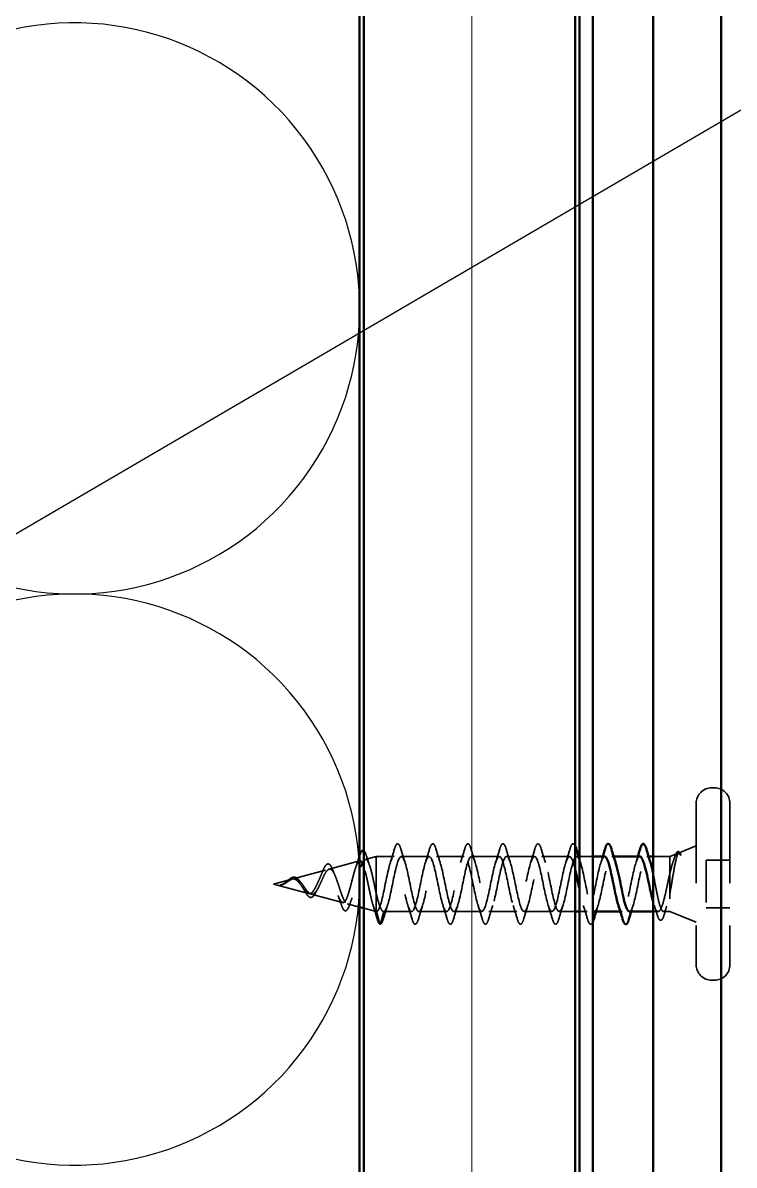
# Model space of a CAD drawing. Header units: inches. Extents: x -12 to 33, y -55 to 66.
# Drawn here: x 6.532 to 8.214, y 6.885 to 9.585 of the extents above; entities that cross this region are included whole.
import ezdxf

# ---------------------------------------------------------------- set-up
doc = ezdxf.new("R2010")
doc.units = ezdxf.units.IN
doc.header["$LTSCALE"] = 2
doc.header["$MEASUREMENT"] = 0
doc.linetypes.add('DASHED', pattern=[0.2067, 0.1654, -0.0413])
for name, color, linetype, lineweight in [('Hatch (ANSI)', 7, 'Continuous', 18), ('Hidden (ANSI)', 7, 'DASHED', 35), ('Sketch Geometry (ANSI)', 7, 'Continuous', 25), ('Symbol (ANSI)', 7, 'Continuous', 25), ('Visible (ANSI)', 7, 'Continuous', 50)]:
    doc.layers.add(name, color=color, linetype=linetype, lineweight=lineweight)
doc.styles.add('Note Text (ANSI)', font='tahoma.ttf')
doc.dimstyles.new('Default (ANSI)$7', dxfattribs={"dimscale": 2, "dimtxt": 0.12, "dimasz": 0.098425, "dimexe": 0.125, "dimexo": 0.0625, "dimgap": 0.031496, "dimtad": 0, "dimtih": 1, "dimtoh": 1, "dimrnd": 1e-08, "dimzin": 4, "dimdsep": 46, "dimtxsty": 'Note Text (ANSI)', "dimcen": 0.09, "dimdle": 0.393701, "dimclrd": 256, "dimclre": 256, "dimclrt": 256, "dimadec": 0, "dimazin": 1, "dimtfac": 1, "dimtofl": 0, "dimtmove": 0, "dimatfit": 3, "dimfxl": 0, "dimtolj": 1, "dimtzin": 4, "dimlwd": -1, "dimlwe": -1, "dimarcsym": 0})

msp = doc.modelspace()

# ---------------------------------------------------------------- hatches: boundary and pattern name
at = {"layer": 'Hatch (ANSI)', "true_color": 0x804000}
h = msp.add_hatch(dxfattribs=at)
h.set_pattern_fill('INSUL', color=36, scale=2.25, angle=90, style=0, pattern_type=2)
h.paths.add_polyline_path([(7.33854, 2.59743), (7.33854, 15.14469), (7.83854, 15.14469), (7.83854, 2.59743)])

# ---------------------------------------------------------------- linework, layer by layer
at = {"layer": 'Hidden (ANSI)', "ltscale": 0.005614}
for p, q in [((8.16754, 7.77673), (8.16154, 7.77673)), ((8.16754, 7.32173), (8.16154, 7.32173))]:
    msp.add_line(p, q, dxfattribs=at)
at = {"layer": 'Hidden (ANSI)', "ltscale": 0.569855}
for p, q in [((8.12454, 7.73973), (8.12454, 7.35873)), ((8.20454, 7.73973), (8.20454, 7.35873))]:
    msp.add_line(p, q, dxfattribs=at)
at = {"layer": 'Hidden (ANSI)', "ltscale": 0.025357}
msp.add_line((7.34172, 7.60733), (7.36754, 7.61423), dxfattribs=at)
at = {"layer": 'Hidden (ANSI)', "ltscale": 0.117611}
msp.add_line((7.36754, 7.61423), (7.36754, 7.52812), dxfattribs=at)
at = {"layer": 'Hidden (ANSI)', "ltscale": 0.040375}
msp.add_line((7.41004, 7.61423), (7.36754, 7.61423), dxfattribs=at)
at = {"layer": 'Hidden (ANSI)', "ltscale": 0.062755}
for p, q in [((7.49304, 7.61423), (7.42704, 7.61423)), ((7.57604, 7.61423), (7.51004, 7.61423)), ((7.65904, 7.61423), (7.59304, 7.61423)), ((7.74204, 7.61423), (7.67604, 7.61423)), ((7.82504, 7.61423), (7.75904, 7.61423)), ((7.45154, 7.48423), (7.38554, 7.48423)), ((7.53454, 7.48423), (7.46854, 7.48423)), ((7.61754, 7.48423), (7.55154, 7.48423)), ((7.70054, 7.48423), (7.63454, 7.48423)), ((7.78354, 7.48423), (7.71754, 7.48423))]:
    msp.add_line(p, q, dxfattribs=at)
at = {"layer": 'Hidden (ANSI)', "ltscale": 0.004078}
for p, q in [((7.84643, 7.61423), (7.84204, 7.61423)), ((7.92943, 7.61423), (7.92504, 7.61423)), ((7.94954, 7.48423), (7.94516, 7.48423))]:
    msp.add_line(p, q, dxfattribs=at)
at = {"layer": 'Hidden (ANSI)', "ltscale": 0.030375}
msp.add_line((7.88054, 7.61423), (7.84854, 7.61423), dxfattribs=at)
at = {"layer": 'Hidden (ANSI)', "ltscale": 0.003667}
msp.add_line((8.012, 7.61423), (8.00804, 7.61423), dxfattribs=at)
at = {"layer": 'Hidden (ANSI)', "ltscale": 0.037994}
msp.add_line((8.06254, 7.61423), (8.02254, 7.61423), dxfattribs=at)
at = {"layer": 'Hidden (ANSI)', "ltscale": 0.018506}
msp.add_line((8.06254, 7.61423), (8.08066, 7.62154), dxfattribs=at)
at = {"layer": 'Hidden (ANSI)', "ltscale": 0.194373}
msp.add_line((8.06254, 7.61423), (8.06254, 7.48423), dxfattribs=at)
at = {"layer": 'Hidden (ANSI)', "ltscale": 0.04146}
msp.add_line((8.08407, 7.62291), (8.12454, 7.63923), dxfattribs=at)
at = {"layer": 'Hidden (ANSI)', "ltscale": 0.070939}
msp.add_line((7.25639, 7.5845), (7.32845, 7.60378), dxfattribs=at)
at = {"layer": 'Hidden (ANSI)', "ltscale": 0.053232}
for p, q in [((8.20454, 7.60573), (8.14854, 7.60573)), ((8.20454, 7.49273), (8.14854, 7.49273))]:
    msp.add_line(p, q, dxfattribs=at)
at = {"layer": 'Hidden (ANSI)', "ltscale": 0.107515}
msp.add_line((8.14854, 7.60573), (8.14854, 7.49273), dxfattribs=at)
at = {"layer": 'Hidden (ANSI)', "ltscale": 0.042539}
msp.add_line((7.12454, 7.54923), (7.16779, 7.5608), dxfattribs=at)
at = {"layer": 'Hidden (ANSI)', "ltscale": 0.075866}
msp.add_line((7.17107, 7.56168), (7.24812, 7.58229), dxfattribs=at)
at = {"layer": 'Hidden (ANSI)', "ltscale": 0.082134}
msp.add_line((7.12454, 7.54923), (7.20796, 7.52692), dxfattribs=at)
at = {"layer": 'Hidden (ANSI)', "ltscale": 0.073402}
msp.add_line((7.21373, 7.52538), (7.28829, 7.50543), dxfattribs=at)
at = {"layer": 'Hidden (ANSI)', "ltscale": 0.071462}
msp.add_line((7.36754, 7.52812), (7.36754, 7.48446), dxfattribs=at)
at = {"layer": 'Hidden (ANSI)', "ltscale": 0.028969}
msp.add_line((7.29906, 7.50255), (7.32854, 7.49466), dxfattribs=at)
at = {"layer": 'Hidden (ANSI)', "ltscale": 0.028489}
msp.add_line((7.33854, 7.49199), (7.36754, 7.48423), dxfattribs=at)
at = {"layer": 'Hidden (ANSI)', "ltscale": 0.0051}
msp.add_line((7.36754, 7.48446), (7.36754, 7.48423), dxfattribs=at)
at = {"layer": 'Hidden (ANSI)', "ltscale": 0.000852348}
msp.add_line((7.36854, 7.48423), (7.36754, 7.48423), dxfattribs=at)
at = {"layer": 'Hidden (ANSI)', "ltscale": 0.028664}
for p, q in [((7.37607, 7.45498), (7.36854, 7.48423)), ((7.38554, 7.48423), (7.37801, 7.45498))]:
    msp.add_line(p, q, dxfattribs=at)
at = {"layer": 'Hidden (ANSI)', "ltscale": 0.036089}
msp.add_line((7.83854, 7.48423), (7.80054, 7.48423), dxfattribs=at)
at = {"layer": 'Hidden (ANSI)', "ltscale": 0.017042}
msp.add_line((7.86654, 7.48423), (7.84854, 7.48423), dxfattribs=at)
at = {"layer": 'Hidden (ANSI)', "ltscale": 0.01168}
msp.add_line((8.03491, 7.48423), (8.02254, 7.48423), dxfattribs=at)
at = {"layer": 'Hidden (ANSI)', "ltscale": 0.014537}
msp.add_line((8.06254, 7.48423), (8.04717, 7.48423), dxfattribs=at)
at = {"layer": 'Hidden (ANSI)', "ltscale": 0.063565}
msp.add_line((8.06254, 7.48423), (8.12454, 7.45923), dxfattribs=at)
at = {"layer": 'Hidden (ANSI)', "ltscale": 0.05525}
for centre, start, end in [((8.16154, 7.73973), 90, 180), ((8.16754, 7.73973), 0, 90), ((8.16154, 7.35873), 180, 270), ((8.16754, 7.35873), 270, 0)]:
    msp.add_arc(centre, 0.037, start, end, dxfattribs=at)
at = {"layer": 'Hidden (ANSI)', "ltscale": 0.000948163}
msp.add_arc((7.99954, 7.64323), 0.001, 14.43974, 77.5, dxfattribs=at)
at = {"layer": 'Hidden (ANSI)', "ltscale": 0.002412}
msp.add_arc((7.37704, 7.45523), 0.001, 194.43974, 345.56026, dxfattribs=at)
at = {"layer": 'Hidden (ANSI)', "ltscale": 0.090851}
for points in [[(7.41099, 7.63201), (7.41247, 7.63708), (7.41393, 7.64064), (7.41645, 7.64359), (7.41746, 7.64425), (7.42042, 7.64421), (7.42181, 7.64258), (7.42411, 7.6381), (7.42511, 7.63539), (7.4261, 7.63201)], [(7.49399, 7.63201), (7.49547, 7.63708), (7.49693, 7.64064), (7.49945, 7.64359), (7.50046, 7.64425), (7.50342, 7.64421), (7.50481, 7.64258), (7.50711, 7.6381), (7.50811, 7.63539), (7.5091, 7.63201)], [(7.57699, 7.63201), (7.57847, 7.63708), (7.57993, 7.64064), (7.58245, 7.64359), (7.58346, 7.64425), (7.58642, 7.64421), (7.58781, 7.64258), (7.59011, 7.6381), (7.59111, 7.63539), (7.5921, 7.63201)], [(7.65999, 7.63201), (7.66147, 7.63708), (7.66293, 7.64064), (7.66545, 7.64359), (7.66646, 7.64425), (7.66942, 7.64421), (7.67081, 7.64258), (7.67311, 7.6381), (7.67411, 7.63539), (7.6751, 7.63201)], [(7.74299, 7.63201), (7.74447, 7.63708), (7.74593, 7.64064), (7.74845, 7.64359), (7.74946, 7.64425), (7.75242, 7.64421), (7.75381, 7.64258), (7.75611, 7.6381), (7.75711, 7.63539), (7.7581, 7.63201)], [(7.4676, 7.46645), (7.46611, 7.46139), (7.46465, 7.45782), (7.46213, 7.45487), (7.46112, 7.45422), (7.45816, 7.45426), (7.45677, 7.45589), (7.45447, 7.46036), (7.45348, 7.46308), (7.45249, 7.46645)], [(7.5506, 7.46645), (7.54911, 7.46139), (7.54765, 7.45782), (7.54513, 7.45487), (7.54412, 7.45422), (7.54116, 7.45426), (7.53977, 7.45589), (7.53747, 7.46036), (7.53648, 7.46308), (7.53549, 7.46645)], [(7.6336, 7.46645), (7.63211, 7.46139), (7.63065, 7.45782), (7.62813, 7.45487), (7.62712, 7.45422), (7.62416, 7.45426), (7.62277, 7.45589), (7.62047, 7.46036), (7.61948, 7.46308), (7.61849, 7.46645)], [(7.7166, 7.46645), (7.71511, 7.46139), (7.71365, 7.45782), (7.71113, 7.45487), (7.71012, 7.45422), (7.70716, 7.45426), (7.70577, 7.45589), (7.70347, 7.46036), (7.70248, 7.46308), (7.70149, 7.46645)], [(7.7996, 7.46645), (7.79811, 7.46139), (7.79665, 7.45782), (7.79413, 7.45487), (7.79312, 7.45422), (7.79016, 7.45426), (7.78877, 7.45589), (7.78647, 7.46036), (7.78548, 7.46308), (7.78449, 7.46645)]]:
    msp.add_open_spline(points, degree=3, knots=[0, 0, 0, 0, 0.08068206, 0.08068206, 0.12137804, 0.12137804, 0.18811443, 0.18811443, 0.24184971, 0.24184971, 0.24184971, 0.24184971], dxfattribs=at)
at = {"layer": 'Hidden (ANSI)', "ltscale": 0.073672}
msp.add_open_spline([(7.82599, 7.63201), (7.82747, 7.63708), (7.82893, 7.64064), (7.83145, 7.64359), (7.83246, 7.64425), (7.83542, 7.64421), (7.83681, 7.64258), (7.83824, 7.6398), (7.83839, 7.63949), (7.83854, 7.63916)], degree=3, knots=[0, 0, 0, 0, 0.08068206, 0.08068206, 0.12137804, 0.12137804, 0.18811443, 0.18811443, 0.1961252, 0.1961252, 0.1961252, 0.1961252], dxfattribs=at)
at = {"layer": 'Hidden (ANSI)', "ltscale": 0.006641}
msp.add_open_spline([(7.32732, 7.61366), (7.32773, 7.61501), (7.32813, 7.61628), (7.32854, 7.61745)], degree=3, dxfattribs=at)
at = {"layer": 'Hidden (ANSI)', "ltscale": 0.032867}
msp.add_open_spline([(7.33854, 7.62773), (7.33968, 7.62693), (7.34065, 7.62552), (7.34259, 7.62172), (7.34356, 7.61919), (7.34451, 7.61614)], degree=3, knots=[0.147172834, 0.147172834, 0.147172834, 0.147172834, 0.189836062, 0.189836062, 0.234846669, 0.234846669, 0.234846669, 0.234846669], dxfattribs=at)
at = {"layer": 'Hidden (ANSI)', "ltscale": 0.022792}
msp.add_open_spline([(7.34451, 7.61614), (7.34688, 7.6086), (7.34931, 7.60111), (7.35187, 7.59383)], degree=3, dxfattribs=at)
at = {"layer": 'Hidden (ANSI)', "ltscale": 1.138412}
msp.add_open_spline([(7.83854, 7.58294), (7.83498, 7.59775), (7.83142, 7.60904), (7.82786, 7.61276), (7.82242, 7.61843), (7.81699, 7.60599), (7.81155, 7.58316), (7.80611, 7.56033), (7.80067, 7.52876), (7.79523, 7.50805), (7.78979, 7.48734), (7.78435, 7.47899), (7.77891, 7.48819), (7.77347, 7.49738), (7.76803, 7.52345), (7.76259, 7.55022), (7.75715, 7.57698), (7.75171, 7.6025), (7.74627, 7.61092), (7.74084, 7.61935), (7.7354, 7.61009), (7.72996, 7.58888), (7.72452, 7.56767), (7.71908, 7.53604), (7.71364, 7.51365), (7.7082, 7.49125), (7.70276, 7.47969), (7.69732, 7.48616), (7.69188, 7.49262), (7.68644, 7.51663), (7.681, 7.54328), (7.67556, 7.56993), (7.67013, 7.5973), (7.66469, 7.60839), (7.65925, 7.61948), (7.65381, 7.61349), (7.64837, 7.59414), (7.64293, 7.57479), (7.63749, 7.54348), (7.63205, 7.51965), (7.62661, 7.49582), (7.62117, 7.48119), (7.61573, 7.48484), (7.61029, 7.4885), (7.60485, 7.51018), (7.59941, 7.53642), (7.59398, 7.56265), (7.58854, 7.59156), (7.5831, 7.60518), (7.57766, 7.61881), (7.57222, 7.61616), (7.56678, 7.59889), (7.56134, 7.58163), (7.5559, 7.55098), (7.55046, 7.52599), (7.54502, 7.50099), (7.53958, 7.48345), (7.53414, 7.48426), (7.5287, 7.48507), (7.52326, 7.50417), (7.51783, 7.5297), (7.51239, 7.55522), (7.50695, 7.58534), (7.50151, 7.60134), (7.49607, 7.61734), (7.49063, 7.61807), (7.48519, 7.60308), (7.47975, 7.58809), (7.47431, 7.55846), (7.46887, 7.53259), (7.46343, 7.50672), (7.45799, 7.48647), (7.45255, 7.48442), (7.44711, 7.48238), (7.44168, 7.49868), (7.43624, 7.5232), (7.4308, 7.54772), (7.42536, 7.5787), (7.41992, 7.5969), (7.41448, 7.6151), (7.40904, 7.6192), (7.4036, 7.60666), (7.39816, 7.59411), (7.39272, 7.56584), (7.38728, 7.53938), (7.38184, 7.51293), (7.3764, 7.4902), (7.37096, 7.48532), (7.37016, 7.4846), (7.36935, 7.48423), (7.36854, 7.48423)], degree=3, knots=[11.5444067, 11.5444067, 11.5444067, 11.5444067, 12.3527695, 12.3527695, 12.3527695, 13.5880464, 13.5880464, 13.5880464, 14.8233233, 14.8233233, 14.8233233, 16.0586003, 16.0586003, 16.0586003, 17.2938772, 17.2938772, 17.2938772, 18.5291542, 18.5291542, 18.5291542, 19.7644311, 19.7644311, 19.7644311, 20.9997081, 20.9997081, 20.9997081, 22.234985, 22.234985, 22.234985, 23.470262, 23.470262, 23.470262, 24.7055389, 24.7055389, 24.7055389, 25.9408158, 25.9408158, 25.9408158, 27.1760928, 27.1760928, 27.1760928, 28.4113697, 28.4113697, 28.4113697, 29.6466467, 29.6466467, 29.6466467, 30.8819236, 30.8819236, 30.8819236, 32.1172006, 32.1172006, 32.1172006, 33.3524775, 33.3524775, 33.3524775, 34.5877545, 34.5877545, 34.5877545, 35.8230314, 35.8230314, 35.8230314, 37.0583084, 37.0583084, 37.0583084, 38.2935853, 38.2935853, 38.2935853, 39.5288622, 39.5288622, 39.5288622, 40.7641392, 40.7641392, 40.7641392, 41.9994161, 41.9994161, 41.9994161, 43.2346931, 43.2346931, 43.2346931, 44.46997, 44.46997, 44.46997, 45.705247, 45.705247, 45.705247, 46.9405239, 46.9405239, 46.9405239, 47.1238898, 47.1238898, 47.1238898, 47.1238898], dxfattribs=at)
at = {"layer": 'Hidden (ANSI)', "ltscale": 0.999109}
msp.add_open_spline([(7.38554, 7.48423), (7.39098, 7.48423), (7.39642, 7.50256), (7.40186, 7.52783), (7.4073, 7.5531), (7.41274, 7.5835), (7.41818, 7.60014), (7.42362, 7.61678), (7.42906, 7.61847), (7.4345, 7.60416), (7.43994, 7.58984), (7.44537, 7.56056), (7.45081, 7.5345), (7.45625, 7.50843), (7.46169, 7.48746), (7.46713, 7.4846), (7.47257, 7.48175), (7.47801, 7.49722), (7.48345, 7.52141), (7.48889, 7.5456), (7.49433, 7.57676), (7.49977, 7.59554), (7.50521, 7.61432), (7.51065, 7.61937), (7.51609, 7.60755), (7.52152, 7.59573), (7.52696, 7.56789), (7.5324, 7.54133), (7.53784, 7.51476), (7.54328, 7.49138), (7.54872, 7.48571), (7.55416, 7.48004), (7.5596, 7.49248), (7.56504, 7.51531), (7.57048, 7.53814), (7.57592, 7.56971), (7.58136, 7.59041), (7.5868, 7.61112), (7.59224, 7.61947), (7.59767, 7.61028), (7.60311, 7.60108), (7.60855, 7.57501), (7.61399, 7.54825), (7.61943, 7.52149), (7.62487, 7.49597), (7.63031, 7.48754), (7.63575, 7.47911), (7.64119, 7.48838), (7.64663, 7.50959), (7.65207, 7.5308), (7.65751, 7.56242), (7.66295, 7.58482), (7.66838, 7.60722), (7.67382, 7.61877), (7.67926, 7.61231), (7.6847, 7.60585), (7.69014, 7.58184), (7.69558, 7.55518), (7.70102, 7.52853), (7.70646, 7.50116), (7.7119, 7.49007), (7.71734, 7.47899), (7.72278, 7.48498), (7.72822, 7.50432), (7.73366, 7.52367), (7.7391, 7.55499), (7.74453, 7.57882), (7.74997, 7.60265), (7.75541, 7.61728), (7.76085, 7.61362), (7.76629, 7.60997), (7.77173, 7.58829), (7.77717, 7.56205), (7.78261, 7.53581), (7.78805, 7.5069), (7.79349, 7.49328), (7.79893, 7.47966), (7.80437, 7.4823), (7.80981, 7.49957), (7.81525, 7.51684), (7.82068, 7.54749), (7.82612, 7.57248), (7.83156, 7.59747), (7.837, 7.61501), (7.84244, 7.6142), (7.84788, 7.61339), (7.85332, 7.5943), (7.85876, 7.56877), (7.8642, 7.54324), (7.86964, 7.51313), (7.87508, 7.49713), (7.8769, 7.49177), (7.87872, 7.48812), (7.88054, 7.48621)], degree=3, knots=[-47.1238898, -47.1238898, -47.1238898, -47.1238898, -45.8886129, -45.8886129, -45.8886129, -44.6533359, -44.6533359, -44.6533359, -43.418059, -43.418059, -43.418059, -42.182782, -42.182782, -42.182782, -40.9475051, -40.9475051, -40.9475051, -39.7122281, -39.7122281, -39.7122281, -38.4769512, -38.4769512, -38.4769512, -37.2416742, -37.2416742, -37.2416742, -36.0063973, -36.0063973, -36.0063973, -34.7711204, -34.7711204, -34.7711204, -33.5358434, -33.5358434, -33.5358434, -32.3005665, -32.3005665, -32.3005665, -31.0652895, -31.0652895, -31.0652895, -29.8300126, -29.8300126, -29.8300126, -28.5947356, -28.5947356, -28.5947356, -27.3594587, -27.3594587, -27.3594587, -26.1241817, -26.1241817, -26.1241817, -24.8889048, -24.8889048, -24.8889048, -23.6536278, -23.6536278, -23.6536278, -22.4183509, -22.4183509, -22.4183509, -21.183074, -21.183074, -21.183074, -19.947797, -19.947797, -19.947797, -18.7125201, -18.7125201, -18.7125201, -17.4772431, -17.4772431, -17.4772431, -16.2419662, -16.2419662, -16.2419662, -15.0066892, -15.0066892, -15.0066892, -13.7714123, -13.7714123, -13.7714123, -12.5361353, -12.5361353, -12.5361353, -11.3008584, -11.3008584, -11.3008584, -10.0655815, -10.0655815, -10.0655815, -9.651881, -9.651881, -9.651881, -9.651881], dxfattribs=at)
at = {"layer": 'Hidden (ANSI)', "ltscale": 0.031888}
for points in [[(7.40122, 7.60026), (7.40463, 7.61067), (7.40786, 7.62133), (7.41099, 7.63201)], [(7.4261, 7.63201), (7.42923, 7.62133), (7.43245, 7.61067), (7.43587, 7.60026)], [(7.48422, 7.60026), (7.48763, 7.61067), (7.49086, 7.62133), (7.49399, 7.63201)], [(7.5091, 7.63201), (7.51223, 7.62133), (7.51545, 7.61067), (7.51887, 7.60026)], [(7.56722, 7.60026), (7.57063, 7.61067), (7.57386, 7.62133), (7.57699, 7.63201)], [(7.5921, 7.63201), (7.59523, 7.62133), (7.59845, 7.61067), (7.60187, 7.60026)], [(7.65022, 7.60026), (7.65363, 7.61067), (7.65686, 7.62133), (7.65999, 7.63201)], [(7.6751, 7.63201), (7.67823, 7.62133), (7.68145, 7.61067), (7.68487, 7.60026)], [(7.73322, 7.60026), (7.73663, 7.61067), (7.73986, 7.62133), (7.74299, 7.63201)], [(7.7581, 7.63201), (7.76123, 7.62133), (7.76445, 7.61067), (7.76787, 7.60026)], [(7.81622, 7.60026), (7.81963, 7.61067), (7.82286, 7.62133), (7.82599, 7.63201)], [(7.39437, 7.49821), (7.39095, 7.4878), (7.38773, 7.47714), (7.3846, 7.46645)], [(7.45249, 7.46645), (7.44936, 7.47714), (7.44613, 7.4878), (7.44272, 7.49821)], [(7.47737, 7.49821), (7.47395, 7.4878), (7.47073, 7.47714), (7.4676, 7.46645)], [(7.53549, 7.46645), (7.53236, 7.47714), (7.52913, 7.4878), (7.52572, 7.49821)], [(7.56037, 7.49821), (7.55695, 7.4878), (7.55373, 7.47714), (7.5506, 7.46645)], [(7.61849, 7.46645), (7.61536, 7.47714), (7.61213, 7.4878), (7.60872, 7.49821)], [(7.64337, 7.49821), (7.63995, 7.4878), (7.63673, 7.47714), (7.6336, 7.46645)], [(7.70149, 7.46645), (7.69836, 7.47714), (7.69513, 7.4878), (7.69172, 7.49821)], [(7.72637, 7.49821), (7.72295, 7.4878), (7.71973, 7.47714), (7.7166, 7.46645)], [(7.78449, 7.46645), (7.78136, 7.47714), (7.77813, 7.4878), (7.77472, 7.49821)], [(7.80937, 7.49821), (7.80595, 7.4878), (7.80273, 7.47714), (7.7996, 7.46645)], [(7.86749, 7.46645), (7.86436, 7.47714), (7.86113, 7.4878), (7.85772, 7.49821)]]:
    msp.add_open_spline(points, degree=3, dxfattribs=at)
at = {"layer": 'Hidden (ANSI)', "ltscale": 0.283602}
msp.add_open_spline([(7.90804, 7.6142), (7.90307, 7.61398), (7.8981, 7.59915), (7.89314, 7.57706), (7.8877, 7.55287), (7.88226, 7.52171), (7.87682, 7.50292), (7.87138, 7.48414), (7.86594, 7.4791), (7.8605, 7.49092), (7.85651, 7.49958), (7.85253, 7.51684), (7.84854, 7.5359)], degree=3, knots=[6.2831853, 6.2831853, 6.2831853, 6.2831853, 7.4116617, 7.4116617, 7.4116617, 8.6469386, 8.6469386, 8.6469386, 9.8822156, 9.8822156, 9.8822156, 10.7873965, 10.7873965, 10.7873965, 10.7873965], dxfattribs=at)
at = {"layer": 'Hidden (ANSI)', "ltscale": 0.239861}
msp.add_open_spline([(7.88354, 7.48462), (7.88616, 7.4846), (7.88878, 7.48817), (7.8914, 7.49538), (7.89683, 7.51037), (7.90227, 7.54001), (7.90771, 7.56588), (7.91315, 7.59175), (7.91859, 7.612), (7.92403, 7.61404), (7.92731, 7.61528), (7.93059, 7.60984), (7.93387, 7.59996)], degree=3, knots=[-9.424778, -9.424778, -9.424778, -9.424778, -8.8303045, -8.8303045, -8.8303045, -7.5950276, -7.5950276, -7.5950276, -6.3597506, -6.3597506, -6.3597506, -5.6150337, -5.6150337, -5.6150337, -5.6150337], dxfattribs=at)
at = {"layer": 'Hidden (ANSI)', "ltscale": 0.014082}
for points in [[(7.89922, 7.60026), (7.90073, 7.60487), (7.90221, 7.60954), (7.90366, 7.61423)], [(7.98222, 7.60026), (7.98373, 7.60487), (7.98521, 7.60954), (7.98666, 7.61423)], [(7.89237, 7.49821), (7.89085, 7.49359), (7.88938, 7.48893), (7.88793, 7.48423)], [(7.97537, 7.49821), (7.97385, 7.49359), (7.97238, 7.48893), (7.97093, 7.48423)]]:
    msp.add_open_spline(points, degree=3, dxfattribs=at)
at = {"layer": 'Hidden (ANSI)', "ltscale": 0.239856}
msp.add_open_spline([(7.99104, 7.61423), (7.9856, 7.61423), (7.98016, 7.59591), (7.97472, 7.57063), (7.96929, 7.54536), (7.96385, 7.51497), (7.95841, 7.49833), (7.95297, 7.48168), (7.94753, 7.48), (7.94209, 7.49431), (7.94163, 7.49551), (7.94117, 7.49682), (7.94072, 7.49823)], degree=3, knots=[0, 0, 0, 0, 1.2352769, 1.2352769, 1.2352769, 2.4705539, 2.4705539, 2.4705539, 3.7058308, 3.7058308, 3.7058308, 3.8097443, 3.8097443, 3.8097443, 3.8097443], dxfattribs=at)
at = {"layer": 'Hidden (ANSI)', "ltscale": 0.197789}
msp.add_open_spline([(7.96654, 7.48458), (7.96869, 7.4845), (7.97084, 7.48686), (7.97298, 7.49181), (7.97842, 7.50435), (7.98386, 7.53263), (7.9893, 7.55908), (7.99474, 7.58554), (8.00018, 7.60826), (8.00562, 7.61314), (8.00643, 7.61387), (8.00724, 7.61423), (8.00804, 7.61423)], degree=3, knots=[-3.1415927, -3.1415927, -3.1415927, -3.1415927, -2.6539198, -2.6539198, -2.6539198, -1.4186428, -1.4186428, -1.4186428, -0.1833659, -0.1833659, -0.1833659, 0, 0, 0, 0], dxfattribs=at)
at = {"layer": 'Hidden (ANSI)', "ltscale": 0.040224}
msp.add_open_spline([(8.00804, 7.61423), (8.00969, 7.61423), (8.01133, 7.61252), (8.01399, 7.60715), (8.015, 7.60452), (8.01601, 7.60138)], degree=3, knots=[0, 0, 0, 0, 0.06687142, 0.06687142, 0.10791152, 0.10791152, 0.10791152, 0.10791152], dxfattribs=at)
at = {"layer": 'Hidden (ANSI)', "ltscale": 0.148606}
msp.add_open_spline([(8.06254, 7.52775), (8.06405, 7.53572), (8.06551, 7.5443), (8.06848, 7.56191), (8.06995, 7.57075), (8.07292, 7.58751), (8.07438, 7.59522), (8.07735, 7.60842), (8.07882, 7.61371), (8.08147, 7.62032), (8.08264, 7.62214), (8.085, 7.62345), (8.08617, 7.62287), (8.08734, 7.6211)], degree=3, knots=[0, 0, 0, 0, 0.06713685, 0.06713685, 0.13596331, 0.13596331, 0.20647998, 0.20647998, 0.27868739, 0.27868739, 0.33737749, 0.33737749, 0.39716778, 0.39716778, 0.39716778, 0.39716778], dxfattribs=at)
at = {"layer": 'Hidden (ANSI)', "ltscale": 0.105794}
msp.add_open_spline([(8.08665, 7.6185), (8.08463, 7.62139), (8.08259, 7.62241), (8.07847, 7.62056), (8.07644, 7.61781), (8.0724, 7.60918), (8.07045, 7.60363), (8.0665, 7.59045), (8.06455, 7.58302), (8.06254, 7.57502)], degree=3, knots=[0, 0, 0, 0, 0.07588897, 0.07588897, 0.1494652, 0.1494652, 0.21768686, 0.21768686, 0.28372234, 0.28372234, 0.28372234, 0.28372234], dxfattribs=at)
at = {"layer": 'Hidden (ANSI)', "ltscale": 0.068823}
msp.add_open_spline([(8.07352, 7.61288), (8.07501, 7.61762), (8.07651, 7.62118), (8.07977, 7.62559), (8.08206, 7.62647), (8.08533, 7.62447), (8.08647, 7.62289), (8.08761, 7.62063)], degree=3, knots=[0, 0, 0, 0, 0.06702467, 0.06702467, 0.13458345, 0.13458345, 0.18302035, 0.18302035, 0.18302035, 0.18302035], dxfattribs=at)
at = {"layer": 'Hidden (ANSI)', "ltscale": 0.014703}
msp.add_open_spline([(8.08734, 7.6211), (8.08765, 7.62063), (8.08791, 7.62004), (8.08824, 7.61873), (8.08828, 7.61815), (8.08818, 7.6177), (8.08815, 7.61759), (8.08808, 7.61749), (8.08806, 7.61746), (8.08803, 7.61743), (8.08802, 7.61742), (8.08799, 7.6174), (8.08798, 7.6174), (8.08795, 7.61739), (8.08794, 7.61738), (8.08791, 7.61737), (8.0879, 7.61737), (8.08786, 7.61737), (8.08783, 7.61737), (8.08776, 7.61738), (8.08771, 7.6174), (8.08749, 7.6175), (8.08733, 7.61767), (8.087, 7.61802), (8.08682, 7.61827), (8.08665, 7.6185)], degree=3, knots=[0, 0, 0, 0, 0.015878436, 0.015878436, 0.030496322, 0.030496322, 0.033768739, 0.033768739, 0.034516096, 0.034516096, 0.034934038, 0.034934038, 0.035218632, 0.035218632, 0.035484827, 0.035484827, 0.035833283, 0.035833283, 0.03649102, 0.03649102, 0.038229075, 0.038229075, 0.045138635, 0.045138635, 0.057165667, 0.057165667, 0.057165667, 0.057165667], dxfattribs=at)
at = {"layer": 'Hidden (ANSI)', "ltscale": 0.366185}
msp.add_open_spline([(7.32854, 7.6038), (7.32802, 7.60367), (7.32749, 7.60341), (7.32527, 7.60173), (7.32359, 7.59907), (7.32018, 7.59134), (7.31849, 7.5864), (7.31508, 7.57496), (7.31339, 7.56862), (7.30997, 7.55545), (7.30828, 7.54876), (7.30485, 7.53599), (7.30316, 7.53003), (7.29973, 7.51964), (7.29803, 7.51529), (7.2946, 7.50881), (7.2929, 7.50668), (7.28946, 7.50491), (7.28776, 7.50522), (7.28431, 7.50819), (7.2826, 7.51076), (7.27915, 7.51774), (7.27744, 7.52203), (7.27398, 7.53166), (7.27226, 7.53689), (7.26879, 7.54748), (7.26707, 7.55274), (7.26359, 7.56252), (7.26187, 7.56695), (7.25838, 7.57438), (7.25665, 7.57732), (7.25314, 7.58132), (7.25141, 7.58239), (7.24789, 7.58253), (7.24615, 7.58166), (7.24261, 7.57819), (7.24086, 7.57567), (7.23731, 7.56941), (7.23556, 7.56578), (7.23199, 7.55801), (7.23022, 7.55397), (7.22662, 7.54614), (7.22484, 7.54243), (7.22123, 7.53592), (7.21943, 7.53317), (7.216, 7.52927), (7.21441, 7.52799), (7.21119, 7.52661), (7.2096, 7.52648), (7.20796, 7.52692)], degree=3, knots=[0.47687669, 0.47687669, 0.47687669, 0.47687669, 0.49460706, 0.49460706, 0.55076272, 0.55076272, 0.60566256, 0.60566256, 0.65930824, 0.65930824, 0.71170162, 0.71170162, 0.76284473, 0.76284473, 0.81273987, 0.81273987, 0.86138959, 0.86138959, 0.90879673, 0.90879673, 0.95496449, 0.95496449, 0.99989646, 0.99989646, 1.04359669, 1.04359669, 1.08606975, 1.08606975, 1.12732083, 1.12732083, 1.16735583, 1.16735583, 1.2061815, 1.2061815, 1.24380561, 1.24380561, 1.2802371, 1.2802371, 1.3154864, 1.3154864, 1.34956567, 1.34956567, 1.38248924, 1.38248924, 1.41427414, 1.41427414, 1.44125434, 1.44125434, 1.46715819, 1.46715819, 1.46715819, 1.46715819], dxfattribs=at)
at = {"layer": 'Hidden (ANSI)', "ltscale": 0.504207}
msp.add_open_spline([(7.21373, 7.52538), (7.21576, 7.52483), (7.21771, 7.52511), (7.22165, 7.52727), (7.22358, 7.52918), (7.22748, 7.53441), (7.2294, 7.53772), (7.23326, 7.54525), (7.23516, 7.54941), (7.23899, 7.55796), (7.24088, 7.56225), (7.24468, 7.57027), (7.24656, 7.57389), (7.25034, 7.57985), (7.25221, 7.58207), (7.25597, 7.5847), (7.25783, 7.58502), (7.26157, 7.58361), (7.26342, 7.58184), (7.26715, 7.57635), (7.26899, 7.57265), (7.27271, 7.56378), (7.27454, 7.55867), (7.27825, 7.54775), (7.28007, 7.54203), (7.28377, 7.53083), (7.28559, 7.52546), (7.28927, 7.51588), (7.29109, 7.5118), (7.29477, 7.50559), (7.29658, 7.50357), (7.30025, 7.50198), (7.30206, 7.50248), (7.30572, 7.50604), (7.30752, 7.50913), (7.31117, 7.51754), (7.31298, 7.52283), (7.31662, 7.53494), (7.31843, 7.54168), (7.32206, 7.55569), (7.32386, 7.56283), (7.3275, 7.57652), (7.32929, 7.58291), (7.33292, 7.59401), (7.33472, 7.59856), (7.33834, 7.60513), (7.34013, 7.60701), (7.34375, 7.60775), (7.34554, 7.60652), (7.34916, 7.60104), (7.35095, 7.59676), (7.35456, 7.58566), (7.35635, 7.57889), (7.35972, 7.56469), (7.36128, 7.55754), (7.36442, 7.54279), (7.36598, 7.53531), (7.36754, 7.52812)], degree=3, knots=[0, 0, 0, 0, 0.0315308, 0.0315308, 0.0641805, 0.0641805, 0.0979786, 0.0979786, 0.1329491, 0.1329491, 0.1691118, 0.1691118, 0.2064833, 0.2064833, 0.2450775, 0.2450775, 0.2849064, 0.2849064, 0.3259802, 0.3259802, 0.3683075, 0.3683075, 0.4118959, 0.4118959, 0.4567522, 0.4567522, 0.5028821, 0.5028821, 0.5502906, 0.5502906, 0.5989824, 0.5989824, 0.6489613, 0.6489613, 0.7002309, 0.7002309, 0.7527945, 0.7527945, 0.8066547, 0.8066547, 0.8618141, 0.8618141, 0.918275, 0.918275, 0.9760395, 0.9760395, 1.0351092, 1.0351092, 1.095486, 1.095486, 1.1571712, 1.1571712, 1.2201662, 1.2201662, 1.2761521, 1.2761521, 1.3331843, 1.3331843, 1.3331843, 1.3331843], dxfattribs=at)
at = {"layer": 'Hidden (ANSI)', "ltscale": 0.078163}
msp.add_open_spline([(7.2406, 7.57773), (7.2421, 7.58165), (7.24359, 7.58514), (7.24651, 7.59079), (7.24797, 7.59301), (7.25107, 7.5961), (7.25285, 7.59693), (7.25626, 7.59641), (7.25775, 7.59532), (7.25984, 7.59277), (7.26054, 7.59171), (7.26237, 7.58847), (7.26349, 7.58599), (7.26458, 7.58315)], degree=3, knots=[0, 0, 0, 0, 0.03820607, 0.03820607, 0.07666554, 0.07666554, 0.11777887, 0.11777887, 0.15521059, 0.15521059, 0.17510174, 0.17510174, 0.2079958, 0.2079958, 0.2079958, 0.2079958], dxfattribs=at)
at = {"layer": 'Hidden (ANSI)', "ltscale": 0.025829}
msp.add_open_spline([(7.31917, 7.58816), (7.32203, 7.59647), (7.32472, 7.60504), (7.32732, 7.61366)], degree=3, dxfattribs=at)
at = {"layer": 'Hidden (ANSI)', "ltscale": 0.135001}
msp.add_open_spline([(7.36754, 7.48446), (7.36587, 7.48562), (7.36419, 7.48844), (7.36081, 7.49702), (7.35913, 7.50265), (7.35574, 7.5159), (7.35407, 7.52336), (7.35068, 7.53907), (7.349, 7.54715), (7.3456, 7.5628), (7.34392, 7.57022), (7.34099, 7.5816), (7.33977, 7.58587), (7.33854, 7.58955)], degree=3, knots=[0, 0, 0, 0, 0.0662455, 0.0662455, 0.13122657, 0.13122657, 0.19494394, 0.19494394, 0.25739843, 0.25739843, 0.31859094, 0.31859094, 0.36199932, 0.36199932, 0.36199932, 0.36199932], dxfattribs=at)
at = {"layer": 'Hidden (ANSI)', "ltscale": 0.007251}
msp.add_open_spline([(7.84854, 7.60747), (7.84931, 7.60506), (7.85008, 7.60265), (7.85087, 7.60026)], degree=3, dxfattribs=at)
at = {"layer": 'Hidden (ANSI)', "ltscale": 0.010477}
msp.add_open_spline([(8.07018, 7.60248), (8.07131, 7.60592), (8.07242, 7.60939), (8.07352, 7.61288)], degree=3, dxfattribs=at)
at = {"layer": 'Hidden (ANSI)', "ltscale": 0.083957}
msp.add_open_spline([(7.20796, 7.52692), (7.20614, 7.52741), (7.20429, 7.52858), (7.20053, 7.53208), (7.19867, 7.53432), (7.19485, 7.53941), (7.19296, 7.54216), (7.18907, 7.54765), (7.18715, 7.55031), (7.18318, 7.55499), (7.18121, 7.55697), (7.17713, 7.55989), (7.17511, 7.56081), (7.1709, 7.56146), (7.16881, 7.5612), (7.16443, 7.55968), (7.16225, 7.55846), (7.15859, 7.5561), (7.15723, 7.55516), (7.15448, 7.55327), (7.15313, 7.55235), (7.15173, 7.55148)], degree=3, knots=[0, 0, 0, 0, 0.02818547, 0.02818547, 0.05535616, 0.05535616, 0.08155578, 0.08155578, 0.10684016, 0.10684016, 0.13128192, 0.13128192, 0.1549776, 0.1549776, 0.17805851, 0.17805851, 0.20070773, 0.20070773, 0.21389493, 0.21389493, 0.22660204, 0.22660204, 0.22660204, 0.22660204], dxfattribs=at)
at = {"layer": 'Hidden (ANSI)', "ltscale": 0.049977}
msp.add_open_spline([(7.15202, 7.55182), (7.15364, 7.55299), (7.15524, 7.55431), (7.15837, 7.55698), (7.15994, 7.55836), (7.16311, 7.56095), (7.16474, 7.56216), (7.16798, 7.56409), (7.16964, 7.5648), (7.17296, 7.56547), (7.17466, 7.56541), (7.17796, 7.56445), (7.17958, 7.56354), (7.18273, 7.56103), (7.1843, 7.55936), (7.18606, 7.55712), (7.18633, 7.55677), (7.1866, 7.55642)], degree=3, knots=[0, 0, 0, 0, 0.01545601, 0.01545601, 0.03160159, 0.03160159, 0.04933947, 0.04933947, 0.06831232, 0.06831232, 0.08828975, 0.08828975, 0.10822909, 0.10822909, 0.12929401, 0.12929401, 0.13307809, 0.13307809, 0.13307809, 0.13307809], dxfattribs=at)
at = {"layer": 'Hidden (ANSI)', "ltscale": 0.089656}
msp.add_open_spline([(7.154, 7.55167), (7.15681, 7.55345), (7.15944, 7.5554), (7.16467, 7.55888), (7.16711, 7.56031), (7.172, 7.56209), (7.17431, 7.56239), (7.17894, 7.56164), (7.18116, 7.56059), (7.18561, 7.55727), (7.18776, 7.55504), (7.19206, 7.5498), (7.19415, 7.54687), (7.19835, 7.54086), (7.20039, 7.53789), (7.20435, 7.53268), (7.20622, 7.53049), (7.21001, 7.52704), (7.21188, 7.52587), (7.21373, 7.52538)], degree=3, knots=[0, 0, 0, 0, 0.02542118, 0.02542118, 0.05061597, 0.05061597, 0.07599611, 0.07599611, 0.10184452, 0.10184452, 0.12835573, 0.12835573, 0.15566688, 0.15566688, 0.18387744, 0.18387744, 0.21097071, 0.21097071, 0.23938117, 0.23938117, 0.23938117, 0.23938117], dxfattribs=at)
at = {"layer": 'Hidden (ANSI)', "ltscale": 0.014151}
msp.add_open_spline([(7.23533, 7.56523), (7.23718, 7.56911), (7.23893, 7.57336), (7.2406, 7.57773)], degree=3, dxfattribs=at)
at = {"layer": 'Hidden (ANSI)', "ltscale": 0.013376}
msp.add_open_spline([(7.26458, 7.58315), (7.26617, 7.57902), (7.26782, 7.575), (7.26954, 7.57122)], degree=3, dxfattribs=at)
at = {"layer": 'Hidden (ANSI)', "ltscale": 0.181267}
msp.add_open_spline([(8.06254, 7.57502), (8.06068, 7.56707), (8.05884, 7.55852), (8.05512, 7.5412), (8.05328, 7.53261), (8.04956, 7.51659), (8.04772, 7.50931), (8.044, 7.49709), (8.04216, 7.49226), (8.03843, 7.48575), (8.03659, 7.48413), (8.03287, 7.48435), (8.03103, 7.48619), (8.02731, 7.49311), (8.02547, 7.49812), (8.02325, 7.50559), (8.0229, 7.50683), (8.02254, 7.50811)], degree=3, knots=[0, 0, 0, 0, 0.06748173, 0.06748173, 0.13496346, 0.13496346, 0.20244519, 0.20244519, 0.26992692, 0.26992692, 0.33740864, 0.33740864, 0.40489037, 0.40489037, 0.4723721, 0.4723721, 0.48529433, 0.48529433, 0.48529433, 0.48529433], dxfattribs=at)
at = {"layer": 'Hidden (ANSI)', "ltscale": 0.202309}
msp.add_open_spline([(8.02254, 7.57494), (8.02265, 7.57444), (8.02275, 7.57393), (8.02451, 7.56542), (8.02615, 7.55686), (8.02945, 7.53963), (8.03108, 7.53112), (8.03439, 7.51532), (8.03602, 7.50819), (8.03933, 7.49628), (8.04096, 7.49162), (8.04427, 7.48545), (8.0459, 7.484), (8.0492, 7.48453), (8.05084, 7.4865), (8.05414, 7.49364), (8.05578, 7.49873), (8.05828, 7.50832), (8.05913, 7.51188), (8.06084, 7.51951), (8.06169, 7.52355), (8.06254, 7.52775)], degree=3, knots=[0.19634314, 0.19634314, 0.19634314, 0.19634314, 0.20061425, 0.20061425, 0.26748567, 0.26748567, 0.33435708, 0.33435708, 0.4012285, 0.4012285, 0.46809992, 0.46809992, 0.53497133, 0.53497133, 0.60184275, 0.60184275, 0.66871417, 0.66871417, 0.70324308, 0.70324308, 0.737772, 0.737772, 0.737772, 0.737772], dxfattribs=at)
at = {"layer": 'Hidden (ANSI)', "ltscale": 0.014821}
msp.add_open_spline([(7.14435, 7.54785), (7.1427, 7.54731), (7.14142, 7.54706), (7.14076, 7.54691), (7.14065, 7.54689), (7.14055, 7.54686), (7.14052, 7.54685), (7.14049, 7.54684), (7.14049, 7.54683), (7.14048, 7.54682), (7.14048, 7.54682), (7.14048, 7.54682), (7.14048, 7.54682), (7.14048, 7.54682), (7.14048, 7.54682), (7.14048, 7.54681), (7.14048, 7.54681), (7.14048, 7.54681), (7.14048, 7.54681), (7.14049, 7.54681), (7.1405, 7.5468), (7.14052, 7.5468), (7.14054, 7.5468), (7.14067, 7.54678), (7.14089, 7.54679), (7.14129, 7.5468), (7.14169, 7.54683), (7.14273, 7.54696), (7.14333, 7.54706), (7.14621, 7.54766), (7.14846, 7.54853), (7.15073, 7.54975)], degree=3, knots=[0, 0, 0, 0, 0.01397013, 0.01397013, 0.01635801, 0.01635801, 0.01712636, 0.01712636, 0.01759978, 0.01759978, 0.01773598, 0.01773598, 0.01781809, 0.01781809, 0.01788584, 0.01788584, 0.01795891, 0.01795891, 0.01807628, 0.01807628, 0.01833703, 0.01833703, 0.01916095, 0.01916095, 0.02439922, 0.02439922, 0.04499316, 0.04499316, 0.07213098, 0.07213098, 0.1773839, 0.1773839, 0.1773839, 0.1773839], dxfattribs=at)
at = {"layer": 'Hidden (ANSI)', "ltscale": 0.002866}
msp.add_open_spline([(7.14485, 7.5474), (7.14389, 7.54715), (7.14293, 7.54697), (7.14198, 7.54687)], degree=3, dxfattribs=at)
at = {"layer": 'Hidden (ANSI)', "ltscale": 0.007962}
msp.add_open_spline([(7.15173, 7.55148), (7.15072, 7.55085), (7.14971, 7.55026), (7.14725, 7.54897), (7.14582, 7.54834), (7.14435, 7.54785)], degree=3, knots=[0, 0, 0, 0, 0.009046419, 0.009046419, 0.021574315, 0.021574315, 0.021574315, 0.021574315], dxfattribs=at)
at = {"layer": 'Hidden (ANSI)', "ltscale": 0.000711439}
msp.add_open_spline([(7.14955, 7.55019), (7.14968, 7.55026), (7.1498, 7.55034), (7.14993, 7.55042)], degree=3, dxfattribs=at)
at = {"layer": 'Hidden (ANSI)', "ltscale": 0.002371}
msp.add_open_spline([(7.14993, 7.55042), (7.15063, 7.55085), (7.15133, 7.55132), (7.15202, 7.55182)], degree=3, dxfattribs=at)
at = {"layer": 'Hidden (ANSI)', "ltscale": 0.003543}
msp.add_open_spline([(7.15073, 7.54975), (7.15126, 7.55003), (7.15179, 7.55033), (7.15288, 7.55097), (7.15344, 7.55131), (7.154, 7.55167)], degree=3, knots=[0, 0, 0, 0, 0.0046577974, 0.0046577974, 0.0097216205, 0.0097216205, 0.0097216205, 0.0097216205], dxfattribs=at)
at = {"layer": 'Hidden (ANSI)', "ltscale": 0.003954}
msp.add_open_spline([(7.1866, 7.55642), (7.18719, 7.55562), (7.18779, 7.55487), (7.1884, 7.55419)], degree=3, dxfattribs=at)
at = {"layer": 'Hidden (ANSI)', "ltscale": 0.007535}
msp.add_open_spline([(7.19589, 7.53727), (7.19486, 7.53919), (7.19378, 7.54098), (7.19268, 7.54255)], degree=3, dxfattribs=at)
at = {"layer": 'Hidden (ANSI)', "ltscale": 0.032433}
msp.add_open_spline([(7.21068, 7.51802), (7.20905, 7.51865), (7.20745, 7.51989), (7.20424, 7.52339), (7.20259, 7.52572), (7.1993, 7.53104), (7.19761, 7.53409), (7.19589, 7.53727)], degree=3, knots=[0, 0, 0, 0, 0.028857682, 0.028857682, 0.057982072, 0.057982072, 0.086372467, 0.086372467, 0.086372467, 0.086372467], dxfattribs=at)
at = {"layer": 'Hidden (ANSI)', "ltscale": 0.008584}
msp.add_open_spline([(7.22882, 7.53686), (7.22762, 7.53479), (7.22645, 7.53254), (7.22531, 7.53019)], degree=3, dxfattribs=at)
at = {"layer": 'Hidden (ANSI)', "ltscale": 0.035209}
msp.add_open_spline([(7.22531, 7.53019), (7.22376, 7.52697), (7.22215, 7.52419), (7.21886, 7.52005), (7.21712, 7.51857), (7.21377, 7.5174), (7.21219, 7.51744), (7.21068, 7.51802)], degree=3, knots=[0, 0, 0, 0, 0.033903293, 0.033903293, 0.067031025, 0.067031025, 0.093753588, 0.093753588, 0.093753588, 0.093753588], dxfattribs=at)
at = {"layer": 'Hidden (ANSI)', "ltscale": 0.020226}
msp.add_open_spline([(7.2843, 7.50277), (7.28213, 7.50939), (7.27987, 7.51593), (7.27747, 7.52213)], degree=3, dxfattribs=at)
at = {"layer": 'Hidden (ANSI)', "ltscale": 0.01814}
msp.add_open_spline([(7.31057, 7.5163), (7.3084, 7.51075), (7.30634, 7.50495), (7.30435, 7.49908)], degree=3, dxfattribs=at)
at = {"layer": 'Hidden (ANSI)', "ltscale": 0.078553}
msp.add_open_spline([(7.36754, 7.52812), (7.36948, 7.51992), (7.3714, 7.51236), (7.37527, 7.49943), (7.37719, 7.49419), (7.3802, 7.48843), (7.38126, 7.48686), (7.3834, 7.48476), (7.38447, 7.48423), (7.38554, 7.48423)], degree=3, knots=[0, 0, 0, 0, 0.06772236, 0.06772236, 0.13544473, 0.13544473, 0.17287087, 0.17287087, 0.21029702, 0.21029702, 0.21029702, 0.21029702], dxfattribs=at)
at = {"layer": 'Hidden (ANSI)', "ltscale": 0.084429}
msp.add_open_spline([(7.30435, 7.49908), (7.30286, 7.49467), (7.30133, 7.49122), (7.2981, 7.48672), (7.29609, 7.48548), (7.29242, 7.48648), (7.29099, 7.48796), (7.28886, 7.49139), (7.28812, 7.49284), (7.28636, 7.49683), (7.28533, 7.49961), (7.2843, 7.50277)], degree=3, knots=[0, 0, 0, 0, 0.0575118, 0.0575118, 0.11480265, 0.11480265, 0.16284669, 0.16284669, 0.18869283, 0.18869283, 0.22459478, 0.22459478, 0.22459478, 0.22459478], dxfattribs=at)
at = {"layer": 'Hidden (ANSI)', "ltscale": 0.031132}
msp.add_open_spline([(7.36992, 7.46715), (7.3669, 7.47762), (7.3638, 7.48806), (7.36054, 7.4983)], degree=3, dxfattribs=at)
at = {"layer": 'Hidden (ANSI)', "ltscale": 0.005187}
msp.add_open_spline([(7.36854, 7.48423), (7.36821, 7.48423), (7.36788, 7.48431), (7.36754, 7.48446)], degree=3, dxfattribs=at)
at = {"layer": 'Hidden (ANSI)', "ltscale": 0.02383}
msp.add_open_spline([(8.03269, 7.47574), (8.03028, 7.48369), (8.0278, 7.49159), (8.0252, 7.49932)], degree=3, dxfattribs=at)
at = {"layer": 'Hidden (ANSI)', "ltscale": 0.020163}
msp.add_open_spline([(8.05514, 7.49709), (8.05301, 7.49045), (8.05096, 7.48372), (8.04895, 7.47697)], degree=3, dxfattribs=at)
at = {"layer": 'Hidden (ANSI)', "ltscale": 0.04193}
msp.add_open_spline([(7.37668, 7.4543), (7.37512, 7.4549), (7.37398, 7.45654), (7.37184, 7.46108), (7.37088, 7.46381), (7.36992, 7.46715)], degree=3, knots=[0, 0, 0, 0, 0.06075022, 0.06075022, 0.11185814, 0.11185814, 0.11185814, 0.11185814], dxfattribs=at)
at = {"layer": 'Hidden (ANSI)', "ltscale": 0.045372}
msp.add_open_spline([(7.3846, 7.46645), (7.38311, 7.46139), (7.38165, 7.45782), (7.37914, 7.45488), (7.37815, 7.45423), (7.37704, 7.45423)], degree=3, knots=[0, 0, 0, 0, 0.08068206, 0.08068206, 0.1208897, 0.1208897, 0.1208897, 0.1208897], dxfattribs=at)
at = {"layer": 'Hidden (ANSI)', "ltscale": 0.076907}
msp.add_open_spline([(7.88054, 7.46043), (7.87972, 7.45845), (7.87888, 7.45692), (7.87713, 7.45487), (7.87612, 7.45422), (7.87316, 7.45426), (7.87177, 7.45589), (7.86947, 7.46036), (7.86848, 7.46308), (7.86749, 7.46645)], degree=3, knots=[0.03705328, 0.03705328, 0.03705328, 0.03705328, 0.08068206, 0.08068206, 0.12137804, 0.12137804, 0.18811443, 0.18811443, 0.24184971, 0.24184971, 0.24184971, 0.24184971], dxfattribs=at)
at = {"layer": 'Hidden (ANSI)', "ltscale": 0.089483}
msp.add_open_spline([(8.04895, 7.47697), (8.04746, 7.47199), (8.04599, 7.46829), (8.04282, 7.4637), (8.04051, 7.46277), (8.03715, 7.46503), (8.03596, 7.46702), (8.03406, 7.47154), (8.03337, 7.4735), (8.03269, 7.47574)], degree=3, knots=[0, 0, 0, 0, 0.07163363, 0.07163363, 0.14463054, 0.14463054, 0.20392244, 0.20392244, 0.23802273, 0.23802273, 0.23802273, 0.23802273], dxfattribs=at)
at = {"layer": 'Sketch Geometry (ANSI)', "color": 150, "true_color": 0x0080ff}
for centre in [(6.65354, 8.90969), (6.65354, 7.55969)]:
    msp.add_arc(centre, 0.675, 250.6261, 109.3739, dxfattribs=at)
at = {"layer": 'Visible (ANSI)', "color": 36, "true_color": 0x804000}
for p, q in [((7.33854, 2.59743), (7.33854, 15.14469)), ((7.83854, 2.59743), (7.83854, 15.14469))]:
    msp.add_line(p, q, dxfattribs=at)
at = {"layer": 'Visible (ANSI)', "color": 30, "true_color": 0xff8000}
for p, q in [((7.84854, 15.12269), (7.84854, 2.59743)), ((7.88054, 2.59743), (7.88054, 15.12269))]:
    msp.add_line(p, q, dxfattribs=at)
at = {"layer": 'Visible (ANSI)', "color": 5, "true_color": 0x0000ff}
for p, q in [((8.02254, 13.77673), (8.02254, 2.59743)), ((8.18338, 2.59743), (8.18338, 13.77673))]:
    msp.add_line(p, q, dxfattribs=at)
at = {"layer": 'Visible (ANSI)', "color": 150, "true_color": 0x0080ff}
msp.add_line((7.32854, 13.63469), (7.32854, 2.59743), dxfattribs=at)
at = {"layer": 'Visible (ANSI)'}
for p, q in [((7.84854, 7.61423), (7.84643, 7.61423)), ((7.90804, 7.61423), (7.88054, 7.61423)), ((7.99104, 7.61423), (7.92943, 7.61423)), ((8.02254, 7.61423), (8.012, 7.61423)), ((7.32854, 7.49466), (7.33854, 7.49199)), ((7.84854, 7.48423), (7.83854, 7.48423)), ((7.94516, 7.48423), (7.88354, 7.48423)), ((8.02254, 7.48423), (7.96654, 7.48423))]:
    msp.add_line(p, q, dxfattribs=at)
msp.add_arc((7.99954, 7.64323), 0.001, 77.5, 165.56026, dxfattribs=at)
for points, knots in [([(7.90899, 7.63201), (7.91047, 7.63708), (7.91193, 7.64064), (7.91445, 7.64359), (7.91546, 7.64425), (7.91842, 7.64421), (7.91981, 7.64258), (7.92211, 7.6381), (7.92311, 7.63539), (7.9241, 7.63201)], [0, 0, 0, 0, 0.08068206, 0.08068206, 0.12137804, 0.12137804, 0.18811443, 0.18811443, 0.24184971, 0.24184971, 0.24184971, 0.24184971]), ([(7.99199, 7.63201), (7.99347, 7.63708), (7.99493, 7.64064), (7.99744, 7.64358), (7.99843, 7.64423), (7.99954, 7.64423)], [0, 0, 0, 0, 0.08068206, 0.08068206, 0.1208897, 0.1208897, 0.1208897, 0.1208897]), ([(7.99976, 7.64421), (8.00125, 7.64388), (8.00237, 7.64255), (8.00461, 7.63847), (8.00573, 7.63544), (8.00686, 7.63157)], [0, 0, 0, 0, 0.05558108, 0.05558108, 0.11574749, 0.11574749, 0.11574749, 0.11574749]), ([(7.32854, 7.61745), (7.32961, 7.62054), (7.33068, 7.62302), (7.33331, 7.62737), (7.33516, 7.62885), (7.33764, 7.62825), (7.33811, 7.62804), (7.33854, 7.62773)], [0.01793276, 0.01793276, 0.01793276, 0.01793276, 0.06489246, 0.06489246, 0.13077085, 0.13077085, 0.14717283, 0.14717283, 0.14717283, 0.14717283]), ([(7.94072, 7.49823), (7.93573, 7.51352), (7.93075, 7.5401), (7.92577, 7.56397), (7.92033, 7.59004), (7.91489, 7.61101), (7.90945, 7.61386), (7.90898, 7.61411), (7.90851, 7.61422), (7.90804, 7.6142)], [3.8097443, 3.8097443, 3.8097443, 3.8097443, 4.9411078, 4.9411078, 4.9411078, 6.1763847, 6.1763847, 6.1763847, 6.2831853, 6.2831853, 6.2831853, 6.2831853]), ([(8.02254, 7.50811), (8.02104, 7.51351), (8.01955, 7.5196), (8.01619, 7.53424), (8.01435, 7.54287), (8.01063, 7.56017), (8.00878, 7.56868), (8.00506, 7.58439), (8.00322, 7.59145), (7.99964, 7.60268), (7.99793, 7.60695), (7.99448, 7.61275), (7.99277, 7.61423), (7.99104, 7.61423)], [0.48529433, 0.48529433, 0.48529433, 0.48529433, 0.53985383, 0.53985383, 0.60733556, 0.60733556, 0.67481729, 0.67481729, 0.74229902, 0.74229902, 0.8048716, 0.8048716, 0.86744418, 0.86744418, 0.86744418, 0.86744418]), ([(7.33854, 7.58955), (7.33807, 7.59095), (7.3376, 7.59227), (7.33545, 7.59784), (7.33377, 7.60093), (7.33088, 7.60366), (7.32972, 7.60408), (7.32854, 7.6038)], [0.36199932, 0.36199932, 0.36199932, 0.36199932, 0.37852246, 0.37852246, 0.43719409, 0.43719409, 0.47687669, 0.47687669, 0.47687669, 0.47687669]), ([(7.93387, 7.59996), (7.93603, 7.59345), (7.93819, 7.58501), (7.94035, 7.57527), (7.94579, 7.55074), (7.95123, 7.51976), (7.95667, 7.50157), (7.95996, 7.49055), (7.96325, 7.4847), (7.96654, 7.48458)], [-5.6150337, -5.6150337, -5.6150337, -5.6150337, -5.1244737, -5.1244737, -5.1244737, -3.8891967, -3.8891967, -3.8891967, -3.1415927, -3.1415927, -3.1415927, -3.1415927]), ([(8.01601, 7.60138), (8.01665, 7.5994), (8.01728, 7.59722), (8.01947, 7.5891), (8.021, 7.58235), (8.02254, 7.57494)], [0.107911518, 0.107911518, 0.107911518, 0.107911518, 0.133742833, 0.133742833, 0.196343138, 0.196343138, 0.196343138, 0.196343138]), ([(7.84854, 7.5359), (7.84709, 7.54285), (7.84564, 7.55004), (7.84418, 7.55714), (7.8423, 7.56632), (7.84042, 7.57512), (7.83854, 7.58294)], [10.78739646, 10.78739646, 10.78739646, 10.78739646, 11.11749251, 11.11749251, 11.11749251, 11.54440674, 11.54440674, 11.54440674, 11.54440674]), ([(7.9656, 7.46645), (7.96411, 7.46139), (7.96265, 7.45782), (7.96013, 7.45487), (7.95912, 7.45422), (7.95616, 7.45426), (7.95477, 7.45589), (7.95247, 7.46036), (7.95148, 7.46308), (7.95049, 7.46645)], [0, 0, 0, 0, 0.08068206, 0.08068206, 0.12137804, 0.12137804, 0.18811443, 0.18811443, 0.24184971, 0.24184971, 0.24184971, 0.24184971])]:
    msp.add_open_spline(points, degree=3, knots=knots, dxfattribs=at)
for points in [[(7.83854, 7.63916), (7.83941, 7.63728), (7.84025, 7.63488), (7.8411, 7.63201)], [(7.8411, 7.63201), (7.84351, 7.62378), (7.84598, 7.61557), (7.84854, 7.60747)], [(7.90366, 7.61423), (7.90547, 7.62013), (7.90725, 7.62607), (7.90899, 7.63201)], [(7.9241, 7.63201), (7.92723, 7.62133), (7.93045, 7.61067), (7.93387, 7.60026)], [(7.98666, 7.61423), (7.98847, 7.62013), (7.99025, 7.62607), (7.99199, 7.63201)], [(8.00686, 7.63157), (8.0098, 7.62143), (8.01283, 7.6113), (8.01601, 7.60138)], [(7.88054, 7.48621), (7.88154, 7.48515), (7.88254, 7.48462), (7.88354, 7.48462)], [(7.88793, 7.48423), (7.88611, 7.47834), (7.88434, 7.4724), (7.8826, 7.46645)], [(7.95049, 7.46645), (7.94736, 7.47714), (7.94413, 7.4878), (7.94072, 7.49821)], [(7.97093, 7.48423), (7.96911, 7.47834), (7.96734, 7.4724), (7.9656, 7.46645)], [(7.8826, 7.46645), (7.88191, 7.46413), (7.88124, 7.46212), (7.88054, 7.46043)]]:
    msp.add_open_spline(points, degree=3, dxfattribs=at)

# ---------------------------------------------------------------- leaders
at = {"layer": 'Symbol (ANSI)', "annotation_type": 0, "has_hookline": 1, "hookline_direction": 0}
for points, text_width in [([(3.81854, 8.52769), (10.87298, 12.63694), (11.06983, 12.63694)], 1.98995), ([(5.86963, 7.99955), (11.00755, 11.00229), (11.2044, 11.00229)], 1.40083)]:
    msp.add_leader(points, dimstyle='Default (ANSI)$7', override={"dimtad": 0}, dxfattribs=dict(at, text_width=text_width))

doc.saveas('drawing.dxf')
